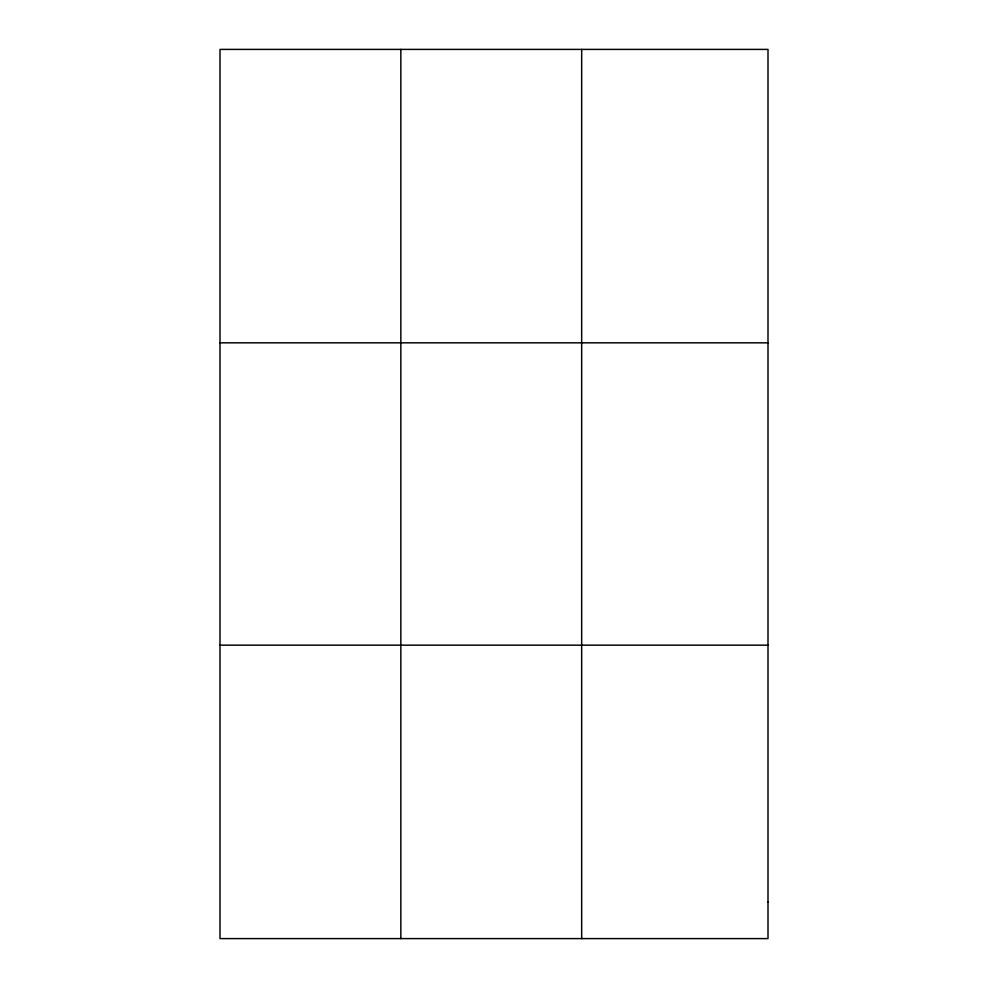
<?xml version="1.0" encoding="UTF-8"?>
<svg xmlns="http://www.w3.org/2000/svg" width="988" height="988" viewBox="0 0 988 988"><rect width="100%" height="100%" fill="white"/><g stroke="black" fill="none" stroke-linecap="round" stroke-linejoin="round"><path stroke-width="1.48" d="M400.844 938.6L400.844 49.4M581.673 938.6L581.673 49.4M220.003 342.836L767.997 342.836M220.003 645.164L767.997 645.164M767.997 901.921L767.997 938.6L220.003 938.6L220.003 49.4L767.997 49.4L767.997 901.921"/></g></svg>
